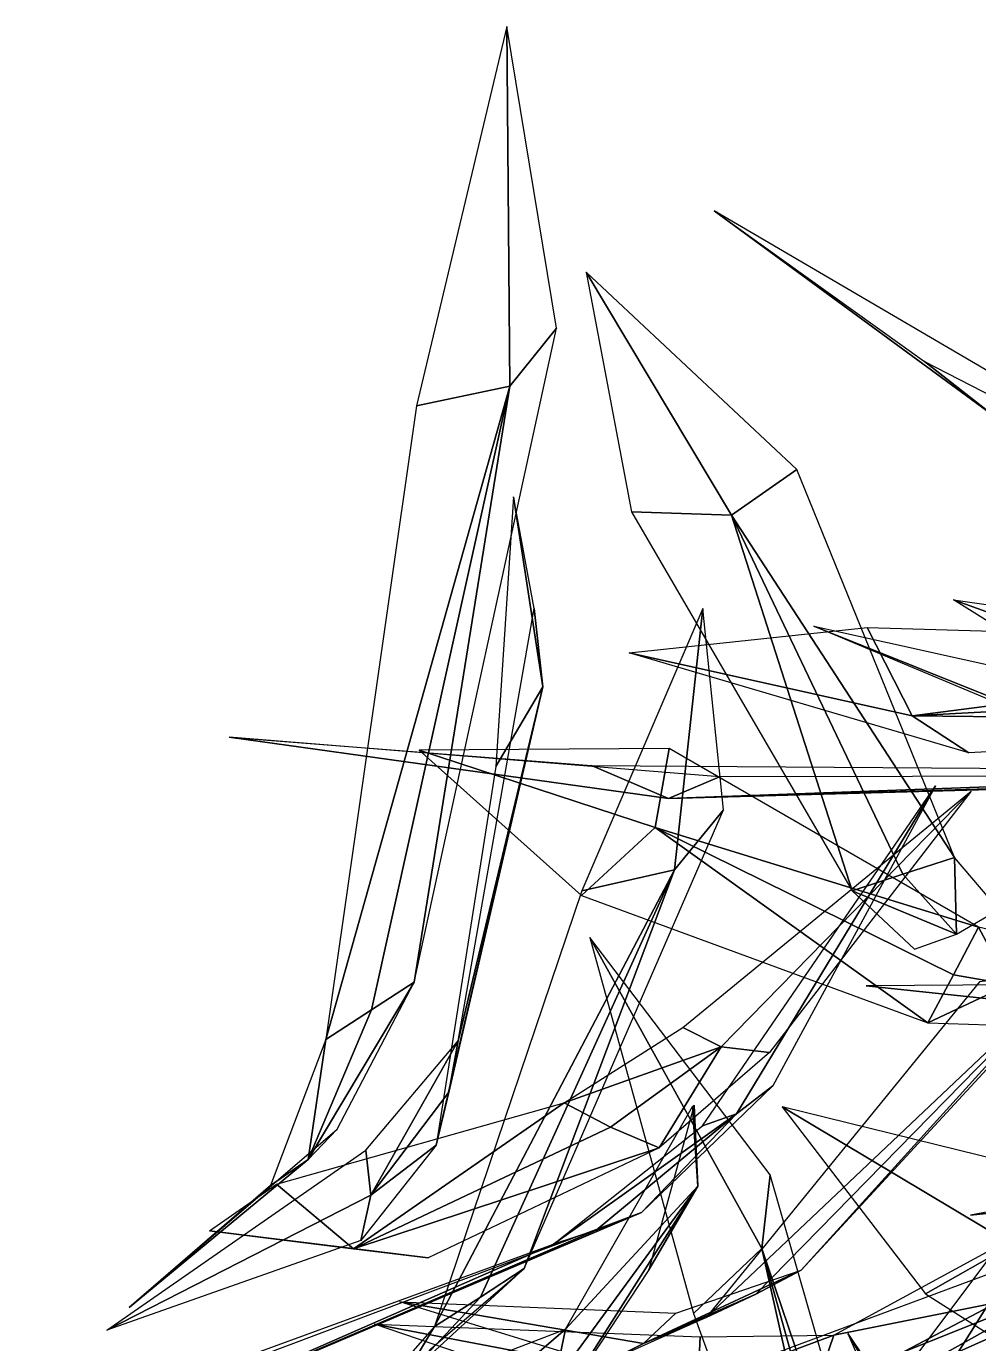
# Model space of a CAD drawing. Extents: x -26.4 to 26.4, y -33.5 to 33.5.
# Drawn here: x -19.41 to -12.25, y 17.98 to 27.89 of the extents above; entities that cross this region are included whole.
import ezdxf

# ---------------------------------------------------------------- set-up
doc = ezdxf.new("R2010")
doc.units = 0

msp = doc.modelspace()

# ---------------------------------------------------------------- linework, layer by layer
at = {"layer": 'weed040', "color": 3}
for points in [[(-15.79748, 27.89282, 5.70428), (-16.47644, 25.03784, 1.92645), (-15.77478, 25.18505, 1.68951)], [(-15.79748, 27.89282, 5.70428), (-15.77478, 25.18505, 1.68951), (-15.42321, 25.62231, 1.47564)], [(-14.23669, 26.50378, 6.38873), (-12.65393, 25.37109, 2.02166), (-12.11303, 24.94628, 2.32379)], [(-14.23669, 26.50378, 6.38873), (-12.11303, 24.94628, 2.32379), (-11.61169, 24.96716, 2.65704)], [(-15.20092, 26.04309, 4.88507), (-14.86035, 24.2395, 0.46893), (-14.10778, 24.21423, 0.53521)], [(-15.20092, 26.04309, 4.88507), (-14.10778, 24.21423, 0.53521), (-13.61633, 24.55664, 0.59124)], [(-16.49328, 20.69824, -6.28875), (-15.42321, 25.62231, 1.47564), (-15.77478, 25.18505, 1.68951)], [(-8.46594, 23.2163, -6.03387), (-12.11303, 24.94628, 2.32379), (-12.65393, 25.37109, 2.02166)], [(-17.15869, 20.26794, -6.06463), (-15.77478, 25.18505, 1.68951), (-16.47644, 25.03784, 1.92645)], [(-16.81481, 20.49169, -6.14337), (-15.77478, 25.18505, 1.68951), (-17.15869, 20.26794, -6.06463)], [(-16.49328, 20.69824, -6.28875), (-15.77478, 25.18505, 1.68951), (-16.81481, 20.49169, -6.14337)], [(-12.42871, 21.6361, -8.11285), (-13.61633, 24.55664, 0.59124), (-14.10778, 24.21423, 0.53521)], [(-15.74621, 24.35229, 7.15374), (-15.87988, 22.32238, 2.82366), (-15.52722, 22.92224, 2.53216)], [(-15.74621, 24.35229, 7.15374), (-15.52722, 22.92224, 2.53216), (-15.5924, 23.51037, 2.4168)], [(-13.19958, 21.38745, -8.25714), (-14.10778, 24.21423, 0.53521), (-14.86035, 24.2395, 0.46893)], [(-12.42871, 21.6361, -8.11285), (-14.10778, 24.21423, 0.53521), (-12.81762, 21.51232, -8.1513)], [(-12.81762, 21.51232, -8.1513), (-14.10778, 24.21423, 0.53521), (-13.19958, 21.38745, -8.25714)], [(-16.16442, 20.25732, -6.23016), (-15.5924, 23.51037, 2.4168), (-15.52722, 22.92224, 2.53216)], [(-14.32238, 23.51147, 8.59844), (-15.23388, 21.38562, 4.40936), (-14.53515, 21.54345, 4.17535)], [(-14.32238, 23.51147, 8.59844), (-14.53515, 21.54345, 4.17535), (-14.16638, 21.99645, 4.03143)], [(-10.96569, 23.04528, -9.05987), (-11.24108, 22.82812, -9.06646), (-12.4375, 23.57592, -12.81756)], [(-12.4375, 23.57592, -12.81756), (-10.76171, 23.33715, -9.16754), (-10.96569, 23.04528, -9.05987)], [(-14.87719, 23.17858, 6.50372), (-13.08642, 23.36865, 2.06927), (-12.74877, 22.70397, 2.1773)], [(-13.48632, 23.3778, 6.45904), (-10.38305, 22.13269, 2.9566), (-10.04577, 21.9353, 3.41619)], [(-13.48632, 23.3778, 6.45904), (-10.67089, 22.75305, 2.64239), (-10.38305, 22.13269, 2.9566)], [(-8.61242, 23.23681, -6.1137), (-12.74877, 22.70397, 2.1773), (-13.08642, 23.36865, 2.06927)], [(-8.40332, 22.93688, -5.91558), (-12.74877, 22.70397, 2.1773), (-8.61242, 23.23681, -6.1137)], [(-14.87719, 23.17858, 6.50372), (-12.74877, 22.70397, 2.1773), (-12.32067, 22.42492, 2.49554)], [(-16.23474, 19.8706, -6.10821), (-15.52722, 22.92224, 2.53216), (-16.32922, 19.4729, -6.04998)], [(-16.32922, 19.4729, -6.04998), (-15.52722, 22.92224, 2.53216), (-15.87988, 22.32238, 2.82366)], [(-16.16442, 20.25732, -6.23016), (-15.52722, 22.92224, 2.53216), (-16.23474, 19.8706, -6.10821)], [(-8.14477, 22.65307, -5.76837), (-12.74877, 22.70397, 2.1773), (-8.40332, 22.93688, -5.91558)], [(-8.14477, 22.65307, -5.76837), (-12.32067, 22.42492, 2.49554), (-12.74877, 22.70397, 2.1773)], [(-17.88598, 22.54321, 4.22296), (-14.58129, 22.08068, 0.7088), (-14.19714, 22.24365, 1.14312)], [(-17.88598, 22.54321, 4.22296), (-15.15991, 22.33007, 0.29315), (-14.58129, 22.08068, 0.7088)], [(-16.45739, 22.44433, 5.21649), (-14.682, 21.86206, 0.74835), (-14.5758, 22.45678, 0.789)], [(-16.45739, 22.44433, 5.21649), (-15.23571, 21.35229, 0.72161), (-14.682, 21.86206, 0.74835)], [(-12.24816, 21.11389, -8.07476), (-14.5758, 22.45678, 0.789), (-14.682, 21.86206, 0.74835)], [(-8.95153, 22.28759, -6.66595), (-14.58129, 22.08068, 0.7088), (-15.15991, 22.33007, 0.29315)], [(-8.68969, 22.26049, -6.34368), (-14.58129, 22.08068, 0.7088), (-8.95153, 22.28759, -6.66595)], [(-8.3883, 22.25354, -6.06536), (-14.58129, 22.08068, 0.7088), (-8.68969, 22.26049, -6.34368)], [(-8.3883, 22.25354, -6.06536), (-14.19714, 22.24365, 1.14312), (-14.58129, 22.08068, 0.7088)], [(-14.18395, 20.21154, -7.17974), (-14.47363, 20.35876, -7.31048), (-12.30419, 22.13708, -11.54095)], [(-14.0697, 19.70654, -7.35223), (-14.32568, 19.61682, -7.57012), (-12.57299, 22.17736, -11.5827)], [(-12.30419, 22.13708, -11.54095), (-13.82141, 20.16833, -7.12664), (-14.18395, 20.21154, -7.17974)], [(-12.57299, 22.17736, -11.5827), (-13.79614, 19.91821, -7.21966), (-14.0697, 19.70654, -7.35223)], [(-15.66638, 18.54492, -4.42913), (-14.16638, 21.99645, 4.03143), (-14.53515, 21.54345, 4.17535)], [(-12.62866, 20.39355, -8.18316), (-14.682, 21.86206, 0.74835), (-15.23571, 21.35229, 0.72161)], [(-12.24816, 21.11389, -8.07476), (-14.682, 21.86206, 0.74835), (-12.4364, 20.7528, -8.09307)], [(-12.4364, 20.7528, -8.09307), (-14.682, 21.86206, 0.74835), (-12.62866, 20.39355, -8.18316)], [(-12.42871, 21.6361, -8.11285), (-12.81762, 21.51232, -8.1513), (-12.41516, 21.06042, -10.97076)], [(-12.09545, 21.24462, -11.00775), (-12.42871, 21.6361, -8.11285), (-12.41516, 21.06042, -10.97076)], [(-15.9956, 18.32775, -4.30828), (-14.53515, 21.54345, 4.17535), (-16.34167, 18.10803, -4.25372)], [(-16.34167, 18.10803, -4.25372), (-14.53515, 21.54345, 4.17535), (-15.23388, 21.38562, 4.40936)], [(-15.66638, 18.54492, -4.42913), (-14.53515, 21.54345, 4.17535), (-15.9956, 18.32775, -4.30828)], [(-12.41516, 21.06042, -10.97076), (-12.81762, 21.51232, -8.1513), (-13.19958, 21.38745, -8.25714)], [(-12.41516, 21.06042, -10.97076), (-13.19958, 21.38745, -8.25714), (-12.7312, 20.94616, -11.07)], [(-13.5819, 18.53027, -3.44805), (-11.1228, 21.19482, 5.06964), (-11.54064, 20.78283, 5.21356)], [(-15.17309, 21.03405, 6.15875), (-13.87927, 18.69433, 2.12127), (-13.81555, 19.24914, 1.89862)], [(-15.17309, 21.03405, 6.15875), (-14.3927, 18.20581, 2.38092), (-13.87927, 18.69433, 2.12127)], [(-12.24816, 21.11389, -8.07476), (-12.4364, 20.7528, -8.09307), (-12.01855, 20.68066, -10.94879)], [(-11.9281, 21.03735, -10.99017), (-12.24816, 21.11389, -8.07476), (-12.01855, 20.68066, -10.94879)], [(-13.92504, 18.35156, -3.31878), (-11.54064, 20.78283, 5.21356), (-14.29748, 18.17504, -3.25433)], [(-14.29748, 18.17504, -3.25433), (-11.54064, 20.78283, 5.21356), (-12.23974, 20.70227, 5.48565)], [(-13.5819, 18.53027, -3.44805), (-11.54064, 20.78283, 5.21356), (-13.92504, 18.35156, -3.31878)], [(-12.01855, 20.68066, -10.94879), (-12.4364, 20.7528, -8.09307), (-12.62866, 20.39355, -8.18316)], [(-16.49328, 20.69824, -6.28875), (-16.81481, 20.49169, -6.14337), (-17.29309, 19.36376, -8.75518)], [(-17.07373, 19.59118, -8.94818), (-16.49328, 20.69824, -6.28875), (-17.29309, 19.36376, -8.75518)], [(-13.09375, 20.67004, 6.77581), (-10.6112, 20.40783, 2.62554), (-10.18383, 20.69091, 2.94158)], [(-13.09375, 20.67004, 6.77581), (-11.3048, 20.48474, 2.34539), (-10.6112, 20.40783, 2.62554)], [(-12.01855, 20.68066, -10.94879), (-12.62866, 20.39355, -8.18316), (-12.17089, 20.3778, -11.03155)], [(-17.29309, 19.36376, -8.75518), (-16.81481, 20.49169, -6.14337), (-17.15869, 20.26794, -6.06463)], [(-14.18395, 20.21154, -7.17974), (-15.36499, 19.78967, -4.62542), (-14.47363, 20.35876, -7.31048)], [(-12.56201, 17.65686, -8.59478), (-12.85974, 17.69531, -8.77203), (-10.86718, 20.35693, -11.48089)], [(-10.86718, 20.35693, -11.48089), (-12.22143, 17.74072, -8.48236), (-12.56201, 17.65686, -8.59478)], [(-17.29309, 19.36376, -8.75518), (-17.15869, 20.26794, -6.06463), (-17.57507, 19.16821, -8.69586)], [(-16.85766, 19.43518, -8.96502), (-16.16442, 20.25732, -6.23016), (-16.82141, 19.09497, -8.8255)], [(-16.16442, 20.25732, -6.23016), (-16.23474, 19.8706, -6.10821), (-16.82141, 19.09497, -8.8255)], [(-12.2467, 17.23315, -8.7442), (-12.41735, 17.06872, -9.00054), (-11.1206, 20.30236, -11.56622)], [(-14.18395, 20.21154, -7.17974), (-15.01818, 19.60803, -4.4859), (-15.36499, 19.78967, -4.62542)], [(-14.65087, 19.45202, -4.40386), (-15.01818, 19.60803, -4.4859), (-14.18395, 20.21154, -7.17974)], [(-13.82141, 20.16833, -7.12664), (-14.65087, 19.45202, -4.40386), (-14.18395, 20.21154, -7.17974)], [(-16.82141, 19.09497, -8.8255), (-16.23474, 19.8706, -6.10821), (-16.32922, 19.4729, -6.04998)], [(-13.79614, 19.91821, -7.21966), (-14.78527, 18.96496, -4.62359), (-14.0697, 19.70654, -7.35223)], [(-15.36499, 19.78967, -4.62542), (-16.95178, 18.69287, 4.4522), (-17.53149, 19.17736, 4.42657)], [(-15.01818, 19.60803, -4.4859), (-16.95178, 18.69287, 4.4522), (-15.36499, 19.78967, -4.62542)], [(-15.3562, 18.08715, -4.4588), (-14.40148, 19.76403, 4.59649), (-14.3601, 19.16235, 4.60418)], [(-14.3883, 19.77282, 9.41033), (-14.72814, 18.53356, 4.80267), (-14.3601, 19.16235, 4.60418)], [(-14.3883, 19.77282, 9.41033), (-14.3601, 19.16235, 4.60418), (-14.40148, 19.76403, 4.59649)], [(-13.72692, 19.75927, 5.30255), (-11.99218, 18.72436, 0.90069), (-11.74975, 19.27368, 0.94244)], [(-13.72692, 19.75927, 5.30255), (-12.64843, 18.35266, 0.86077), (-11.99218, 18.72436, 0.90069)], [(-14.0697, 19.70654, -7.35223), (-15.12475, 18.83276, -4.81475), (-15.44519, 18.72766, -5.06341)], [(-14.0697, 19.70654, -7.35223), (-15.44519, 18.72766, -5.06341), (-14.32568, 19.61682, -7.57012)], [(-14.78527, 18.96496, -4.62359), (-15.12475, 18.83276, -4.81475), (-14.0697, 19.70654, -7.35223)], [(-18.63781, 18.24975, -12.44915), (-17.07373, 19.59118, -8.94818), (-17.29309, 19.36376, -8.75518)], [(-14.65087, 19.45202, -4.40386), (-16.95178, 18.69287, 4.4522), (-15.01818, 19.60803, -4.4859)], [(-18.80773, 18.08056, -12.31402), (-16.85766, 19.43518, -8.96502), (-16.82141, 19.09497, -8.8255)], [(-14.65087, 19.45202, -4.40386), (-16.38891, 18.62475, 4.65325), (-16.95178, 18.69287, 4.4522)], [(-16.82141, 19.09497, -8.8255), (-16.32922, 19.4729, -6.04998), (-16.89648, 18.75402, -8.78924)], [(-12.30749, 18.94445, 8.49847), (-10.14904, 19.17224, 4.16619), (-9.70336, 19.43811, 4.47967)], [(-17.29309, 19.36376, -8.75518), (-17.57507, 19.16821, -8.69586), (-18.63781, 18.24975, -12.44915)], [(-12.66821, 16.28466, -8.08721), (-12.96557, 16.33557, -8.26153), (-11.02795, 19.40295, -11.80865)], [(-7.78076, 19.37402, -4.22918), (-12.02844, 17.50012, 3.80987), (-12.69348, 17.71435, 3.52825)], [(-11.02795, 19.40295, -11.80865), (-12.32543, 16.36633, -7.97149), (-12.66821, 16.28466, -8.08721)], [(-12.34521, 15.88439, -8.27728), (-12.51293, 15.74157, -8.54864), (-11.281, 19.34765, -11.90167)], [(-11.281, 19.34765, -11.90167), (-12.19653, 16.15722, -8.07769), (-12.34521, 15.88439, -8.27728)], [(-12.42651, 14.41003, -5.86834), (-13.81555, 19.24914, 1.89862), (-13.87927, 18.69433, 2.12127)], [(-12.30749, 18.94445, 8.49847), (-10.86279, 19.25646, 3.94573), (-10.14904, 19.17224, 4.16619)], [(-18.0354, 18.828, 9.17156), (-17.53149, 19.17736, 4.42657), (-16.95178, 18.69287, 4.4522)], [(-15.4375, 17.68872, -4.4035), (-14.3601, 19.16235, 4.60418), (-15.54992, 17.28845, -4.40936)], [(-15.54992, 17.28845, -4.40936), (-14.3601, 19.16235, 4.60418), (-14.72814, 18.53356, 4.80267)], [(-15.3562, 18.08715, -4.4588), (-14.3601, 19.16235, 4.60418), (-15.4375, 17.68872, -4.4035)], [(-16.82141, 19.09497, -8.8255), (-16.89648, 18.75402, -8.78924), (-18.80773, 18.08056, -12.31402)], [(-10.58374, 19.09423, -7.43646), (-15.10278, 16.708, -0.78387), (-15.48547, 17.2716, -0.82122)], [(-10.375, 18.82141, -7.27606), (-15.10278, 16.708, -0.78387), (-10.58374, 19.09423, -7.43646)], [(-14.78527, 18.96496, -4.62359), (-18.31591, 17.63452, 3.82781), (-18.70117, 17.2987, 3.50848)], [(-14.78527, 18.96496, -4.62359), (-18.70117, 17.2987, 3.50848), (-15.12475, 18.83276, -4.81475)], [(-13.33654, 18.04138, -3.52496), (-11.61718, 18.97814, 5.52264), (-11.65747, 18.37792, 5.49517)], [(-15.12475, 18.83276, -4.81475), (-18.70117, 17.2987, 3.50848), (-15.44519, 18.72766, -5.06341)], [(-18.0354, 18.828, 9.17156), (-16.95178, 18.69287, 4.4522), (-16.38891, 18.62475, 4.65325)], [(-10.12377, 18.57824, -7.15301), (-15.10278, 16.708, -0.78387), (-10.375, 18.82141, -7.27606)], [(-15.44519, 18.72766, -5.06341), (-18.70117, 17.2987, 3.50848), (-19.41235, 17.27636, 3.25286)], [(-12.76086, 13.69921, -5.62591), (-13.87927, 18.69433, 2.12127), (-14.3927, 18.20581, 2.38092)], [(-12.58837, 14.06835, -5.71417), (-13.87927, 18.69433, 2.12127), (-12.76086, 13.69921, -5.62591)], [(-12.42651, 14.41003, -5.86834), (-13.87927, 18.69433, 2.12127), (-12.58837, 14.06835, -5.71417)], [(-10.04724, 16.69665, -7.94366), (-11.99218, 18.72436, 0.90069), (-12.64843, 18.35266, 0.86077)], [(-15.66638, 18.54492, -4.42913), (-15.9956, 18.32775, -4.30828), (-16.59033, 17.69201, -7.05596)], [(-16.3695, 17.9392, -7.21453), (-15.66638, 18.54492, -4.42913), (-16.59033, 17.69201, -7.05596)], [(-10.12377, 18.57824, -7.15301), (-14.71606, 16.46447, -0.48577), (-15.10278, 16.708, -0.78387)], [(-13.5819, 18.53027, -3.44805), (-13.92504, 18.35156, -3.31878), (-14.76989, 17.97949, -6.05255)], [(-14.5249, 18.208, -6.20928), (-13.5819, 18.53027, -3.44805), (-14.76989, 17.97949, -6.05255)], [(-14.76989, 17.97949, -6.05255), (-13.92504, 18.35156, -3.31878), (-14.29748, 18.17504, -3.25433)], [(-13.46911, 17.65246, -3.48651), (-11.65747, 18.37792, 5.49517), (-13.62951, 17.27087, -3.51031)], [(-13.62951, 17.27087, -3.51031), (-11.65747, 18.37792, 5.49517), (-12.09289, 17.79016, 5.67974)], [(-13.33654, 18.04138, -3.52496), (-11.65747, 18.37792, 5.49517), (-13.46911, 17.65246, -3.48651)], [(-10.66357, 18.30102, -8.1026), (-16.44824, 16.1759, -2.41094), (-16.95104, 16.39489, -2.81744)], [(-16.60314, 18.29223, -10.82904), (-14.5249, 18.208, -6.20928), (-14.76989, 17.97949, -6.05255)], [(-14.76989, 17.97949, -6.05255), (-15.08081, 17.82348, -6.00933), (-16.60314, 18.29223, -10.82904)], [(-16.59033, 17.69201, -7.05596), (-15.9956, 18.32775, -4.30828), (-16.34167, 18.10803, -4.25372)], [(-10.46691, 18.25268, -7.78619), (-16.44824, 16.1759, -2.41094), (-10.66357, 18.30102, -8.1026)], [(-10.23071, 18.2406, -7.50018), (-16.44824, 16.1759, -2.41094), (-10.46691, 18.25268, -7.78619)], [(-10.23071, 18.2406, -7.50018), (-16.1798, 16.29125, -1.94842), (-16.44824, 16.1759, -2.41094)], [(-14.76989, 17.97949, -6.05255), (-14.29748, 18.17504, -3.25433), (-15.08081, 17.82348, -6.00933)], [(-16.59033, 17.69201, -7.05596), (-16.34167, 18.10803, -4.25372), (-16.8811, 17.49316, -7.0252)], [(-16.79174, 18.12414, -10.71771), (-14.34179, 18.02819, -6.28692), (-14.35937, 17.66088, -6.23052)], [(-14.35937, 17.66088, -6.23052), (-14.49121, 17.33862, -6.26239), (-16.79174, 18.12414, -10.71771)], [(-16.15893, 17.77734, -7.26763), (-15.3562, 18.08715, -4.4588), (-16.13146, 17.41992, -7.18707)], [(-15.3562, 18.08715, -4.4588), (-15.4375, 17.68872, -4.4035), (-16.13146, 17.41992, -7.18707)], [(-13.23181, 18.05529, 7.57269), (-12.45837, 16.90246, 2.93353), (-12.82495, 17.36865, 2.82586)], [(-13.23181, 18.05529, 7.57269), (-12.43603, 16.20959, 3.23126), (-12.45837, 16.90246, 2.93353)], [(-13.33654, 18.04138, -3.52496), (-13.46911, 17.65246, -3.48651), (-14.35937, 17.66088, -6.23052)], [(-14.34179, 18.02819, -6.28692), (-13.33654, 18.04138, -3.52496), (-14.35937, 17.66088, -6.23052)]]:
    msp.add_3dface(points, dxfattribs=at)

doc.saveas('drawing.dxf')
